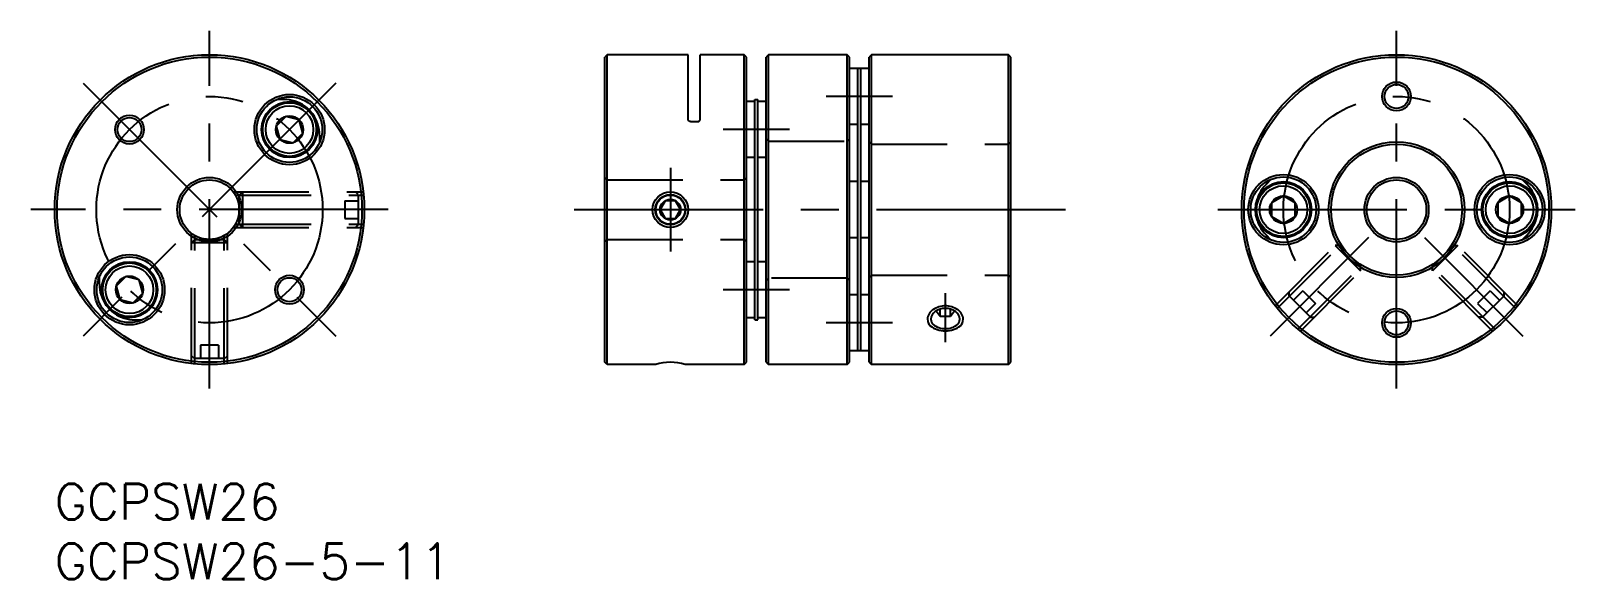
# Model space of a CAD drawing. Extents: x -2 to 128, y -8 to 38.
import ezdxf

# ---------------------------------------------------------------- set-up
doc = ezdxf.new("R2010")
doc.units = 0
doc.header["$LTSCALE"] = 0.5
doc.linetypes.add('CENTER', pattern=[50.8, 31.75, -6.35, 6.35, -6.35])
doc.linetypes.add('DASHED', pattern=[19.05, 12.7, -6.35])
doc.layers.get('0').update_dxf_attribs({"linetype": 'CONTINUOUS'})
for name, color, linetype in [('CENTER', 1, 'CENTER'), ('MSM_CENTER', 1, 'CENTER'), ('MSM_CONTINUOUS', 7, 'CONTINUOUS'), ('MSM_DASHED', 4, 'DASHED'), ('MSM_NARROW', 5, 'CONTINUOUS'), ('MSM_PART_NUMBER', 7, 'CONTINUOUS')]:
    doc.layers.add(name, color=color, linetype=linetype)
doc.styles.get("Standard").update_dxf_attribs({"font": 'txt.shx', "height": 3, "bigfont": 'bigfont.shx'})

# ---------------------------------------------------------------- blocks, each defined once
blk = doc.blocks.new('*U18')
at = {"layer": 'MSM_PART_NUMBER'}
blk.add_text('GCPSW26', height=3, dxfattribs=at).set_placement((0, -3))
blk = doc.blocks.new('*U19')
at = {"layer": 'MSM_PART_NUMBER'}
blk.add_text('GCPSW26-5-11', height=3, dxfattribs=at).set_placement((0, -8))

msp = doc.modelspace()

# ---------------------------------------------------------------- linework, layer by layer
for p, q in [((46.41, 36), (46.21, 35.8)), ((46.21, 10.2), (46.21, 35.8)), ((46.41, 10), (46.41, 36)), ((53.21, 36), (46.41, 36)), ((53.21, 30.57), (53.21, 36)), ((57.91, 36), (54.21, 36)), ((54.21, 30.57), (54.21, 36)), ((57.91, 10), (57.91, 36)), ((58.11, 35.8), (57.91, 36)), ((58.11, 10.2), (58.11, 35.8)), ((59.96, 36), (59.76, 35.8)), ((59.76, 10.2), (59.76, 35.8)), ((59.96, 10), (59.96, 36)), ((66.56, 36), (59.96, 36)), ((66.56, 10), (66.56, 36)), ((66.76, 35.8), (66.56, 36)), ((66.76, 10.2), (66.76, 35.8)), ((68.61, 36), (68.41, 35.8)), ((68.41, 10.2), (68.41, 35.8)), ((80.11, 36), (68.61, 36)), ((68.61, 10), (68.61, 36)), ((80.11, 10), (80.11, 36)), ((80.31, 35.8), (80.11, 36)), ((80.31, 10.2), (80.31, 35.8)), ((67.46, 34.85), (66.76, 34.85)), ((67.46, 11.15), (67.46, 34.85)), ((67.71, 34.84), (67.46, 34.84)), ((67.71, 11.15), (67.71, 34.85)), ((68.41, 34.85), (67.71, 34.85)), ((19.25, 32.25), (18.65, 32.25)), ((58.81, 32.07), (58.11, 32.07)), ((58.81, 13.75), (58.81, 32.25)), ((58.81, 32.25), (59.06, 32.25)), ((59.06, 13.75), (59.06, 32.25)), ((59.76, 32.07), (59.06, 32.07)), ((19.42, 30.83), (18.6, 30.02)), ((18.6, 30.02), (18.9, 28.9)), ((20.53, 30.53), (19.42, 30.83)), ((20.83, 29.42), (20.53, 30.53)), ((53.21, 30.56), (53.21, 30.57)), ((53.21, 30.55), (53.21, 30.56)), ((53.21, 30.53), (53.21, 30.55)), ((53.21, 30.52), (53.21, 30.53)), ((53.22, 30.51), (53.21, 30.52)), ((53.22, 30.5), (53.22, 30.51)), ((53.22, 30.49), (53.22, 30.5)), ((53.23, 30.48), (53.22, 30.49)), ((53.24, 30.47), (53.23, 30.48)), ((53.25, 30.46), (53.24, 30.47)), ((53.26, 30.45), (53.25, 30.46)), ((53.27, 30.44), (53.26, 30.45)), ((53.28, 30.43), (53.27, 30.44)), ((53.29, 30.42), (53.28, 30.43)), ((53.3, 30.42), (53.29, 30.42)), ((53.32, 30.41), (53.3, 30.42)), ((53.34, 30.4), (53.32, 30.41)), ((53.32, 30.41), (53.32, 30.41)), ((53.35, 30.4), (53.34, 30.4)), ((53.36, 30.39), (53.35, 30.4)), ((53.38, 30.39), (53.36, 30.39)), ((53.39, 30.39), (53.38, 30.39)), ((53.41, 30.39), (53.39, 30.39)), ((53.41, 30.39), (54.01, 30.39)), ((54.01, 30.39), (54.02, 30.39)), ((54.02, 30.39), (54.03, 30.39)), ((54.03, 30.39), (54.05, 30.39)), ((54.05, 30.39), (54.06, 30.4)), ((54.06, 30.4), (54.07, 30.4)), ((54.07, 30.4), (54.09, 30.41)), ((54.09, 30.41), (54.11, 30.42)), ((54.09, 30.41), (54.09, 30.41)), ((54.11, 30.42), (54.12, 30.42)), ((54.12, 30.42), (54.13, 30.43)), ((54.13, 30.43), (54.14, 30.44)), ((54.14, 30.44), (54.15, 30.45)), ((54.15, 30.45), (54.16, 30.46)), ((54.16, 30.46), (54.17, 30.47)), ((54.17, 30.47), (54.18, 30.48)), ((54.18, 30.48), (54.19, 30.49)), ((54.19, 30.51), (54.2, 30.52)), ((54.19, 30.5), (54.19, 30.51)), ((54.19, 30.49), (54.19, 30.5)), ((54.2, 30.55), (54.21, 30.56)), ((54.2, 30.53), (54.2, 30.55)), ((54.2, 30.52), (54.2, 30.53)), ((54.21, 30.56), (54.21, 30.57)), ((67.46, 30.15), (66.76, 30.15)), ((68.41, 30.15), (67.71, 30.15)), ((18.9, 28.9), (20.02, 28.6)), ((20.02, 28.6), (20.83, 29.42)), ((22.25, 29.25), (22.25, 28.65)), ((58.81, 27.37), (58.11, 27.37)), ((59.76, 27.37), (59.06, 27.37)), ((67.46, 25.35), (66.76, 25.35)), ((68.41, 25.35), (67.71, 25.35)), ((102.17, 25.55), (101.74, 25.12)), ((123.23, 25.55), (123.66, 25.12)), ((103.2, 24.15), (102.2, 23.58)), ((102.2, 23.58), (102.2, 22.42)), ((104.2, 23.58), (103.2, 24.15)), ((104.2, 22.42), (104.2, 23.58)), ((122.2, 24.15), (121.2, 23.58)), ((121.2, 23.58), (121.2, 22.42)), ((123.2, 23.58), (122.2, 24.15)), ((123.2, 22.42), (123.2, 23.58)), ((102.2, 22.42), (103.2, 21.85)), ((103.2, 21.85), (104.2, 22.42)), ((121.2, 22.42), (122.2, 21.85)), ((122.2, 21.85), (123.2, 22.42)), ((102.17, 20.45), (101.74, 20.88)), ((123.23, 20.45), (123.66, 20.88)), ((67.46, 20.65), (66.76, 20.65)), ((68.41, 20.65), (67.71, 20.65)), ((58.81, 18.63), (58.11, 18.63)), ((59.76, 18.63), (59.06, 18.63)), ((3.75, 16.75), (3.75, 17.35)), ((5.98, 17.4), (5.17, 16.58)), ((7.1, 17.1), (5.98, 17.4)), ((7.4, 15.98), (7.1, 17.1)), ((5.17, 16.58), (5.47, 15.47)), ((6.58, 15.17), (7.4, 15.98)), ((67.46, 15.85), (66.76, 15.85)), ((68.41, 15.85), (67.71, 15.85)), ((5.47, 15.47), (6.58, 15.17)), ((74.03, 14.5), (74.37, 14.07)), ((74.37, 14.07), (74.37, 14.65)), ((75.24, 14.07), (75.24, 14.65)), ((75.24, 14.07), (75.58, 14.5)), ((6.75, 13.75), (7.35, 13.75)), ((58.81, 13.93), (58.11, 13.93)), ((58.81, 13.75), (59.06, 13.75)), ((59.76, 13.93), (59.06, 13.93)), ((74.37, 14.07), (75.24, 14.07)), ((67.46, 11.15), (66.76, 11.15)), ((67.71, 11.16), (67.46, 11.16)), ((68.41, 11.15), (67.71, 11.15)), ((46.41, 10), (46.21, 10.2)), ((50.48, 10), (46.41, 10)), ((57.91, 10), (52.94, 10)), ((57.91, 10), (58.11, 10.2)), ((59.76, 10.2), (59.96, 10)), ((66.56, 10), (59.96, 10)), ((66.56, 10), (66.76, 10.2)), ((68.41, 10.2), (68.61, 10)), ((80.11, 10), (68.61, 10)), ((80.11, 10), (80.31, 10.2))]:
    msp.add_line(p, q)
for centre, radius in [((13, 23), 13), ((112.7, 23), 13), ((19.72, 29.72), 2.95), ((19.72, 29.72), 2.75), ((112.7, 32.5), 1.21), ((112.7, 32.5), 1.01), ((19.72, 29.72), 2.35), ((19.72, 29.72), 2.25), ((19.72, 29.72), 2), ((6.28, 29.72), 1.21), ((6.28, 29.72), 1.01), ((19.72, 29.72), 1.15), ((112.7, 23), 5.5), ((103.2, 23), 2.95), ((122.2, 23), 2.95), ((13, 23), 2.5), ((103.2, 23), 2.75), ((103.2, 23), 2.35), ((103.2, 23), 2.25), ((103.2, 23), 2), ((112.7, 23), 2.5), ((122.2, 23), 2.75), ((122.2, 23), 2.35), ((122.2, 23), 2.25), ((122.2, 23), 2), ((103.2, 23), 1.15), ((122.2, 23), 1.15), ((6.28, 16.28), 2.95), ((6.28, 16.28), 2.75), ((6.28, 16.28), 2.35), ((6.28, 16.28), 2.25), ((6.28, 16.28), 2), ((6.28, 16.28), 1.15), ((19.72, 16.28), 1.21), ((19.72, 16.28), 1.01), ((112.7, 13.5), 1.21), ((112.7, 13.5), 1.01)]:
    msp.add_circle(centre, radius)
for centre, start, end in [((19.25, 29.25), 54.3103, 90), ((19.25, 29.25), 0, 35.6869), ((103.86, 23), 135, 170.6777), ((121.54, 23), 9.3135, 45), ((103.86, 23), 189.3223, 225), ((121.54, 23), 315, 350.6865), ((6.75, 16.75), 180, 215.6792), ((6.75, 16.75), 234.3218, 270)]:
    msp.add_arc(centre, 3, start, end)
at = {"layer": 'CENTER'}
for p, q in [((112.7, 8), (112.7, 38)), ((23.61, 33.61), (2.39, 12.39)), ((2.39, 33.61), (23.61, 12.39)), ((70.37, 32.5), (64.79, 32.5)), ((61.72, 29.72), (56.14, 29.72)), ((97.7, 23), (127.7, 23)), ((61.72, 16.28), (56.14, 16.28)), ((70.37, 13.5), (64.79, 13.5))]:
    msp.add_line(p, q, dxfattribs=at)
for centre in [(13, 23), (112.7, 23)]:
    msp.add_circle(centre, 9.5, dxfattribs=at)
at = {"layer": 'MSM_CENTER'}
for p, q in [((13, 8), (13, 38)), ((51.71, 26.5), (51.71, 19.5)), ((28, 23), (-2, 23)), ((43.63, 23), (84.96, 23)), ((110.36, 20.66), (102.09, 12.39)), ((115.04, 20.66), (123.31, 12.39)), ((74.81, 11.89), (74.81, 15.98))]:
    msp.add_line(p, q, dxfattribs=at)
at = {"layer": 'MSM_CONTINUOUS'}
for p, q in [((51.27, 23.75), (50.84, 23)), ((52.14, 23.75), (51.27, 23.75)), ((52.57, 23), (52.14, 23.75)), ((50.84, 23), (51.27, 22.25)), ((51.27, 22.25), (52.14, 22.25)), ((52.14, 22.25), (52.57, 23))]:
    msp.add_line(p, q, dxfattribs=at)
for centre, radius in [((13, 23), 12.8), ((112.7, 23), 12.8), ((112.7, 23), 5.7), ((13, 23), 2.7), ((112.7, 23), 2.7), ((51.71, 23), 1.27), ((51.71, 23), 1.23), ((51.71, 23), 0.866)]:
    msp.add_circle(centre, radius, dxfattribs=at)
for centre, radius, start, end in [((74.45, 13.74), 0.867, 124.4676, 175.5939), ((74.84, 13.12), 1.6, 91.2952, 123.3442), ((74.77, 13.12), 1.6, 56.6558, 88.7048), ((75.16, 13.74), 0.867, 4.4061, 55.5324), ((74.22, 13.81), 0.628, 180.3848, 225.5642), ((74.76, 14.55), 1.53, 230.4471, 271.8714), ((74.86, 14.55), 1.53, 268.1286, 309.5529), ((75.39, 13.81), 0.628, 314.4358, 359.6152), ((51.71, 6.32), 3.88, 71.5215, 108.4785)]:
    msp.add_arc(centre, radius, start, end, dxfattribs=at)
at = {"layer": 'MSM_DASHED'}
for p, q in [((59.96, 28.75), (59.76, 28.95)), ((59.96, 28.75), (66.56, 28.75)), ((66.56, 28.75), (66.76, 28.95)), ((68.61, 28.5), (68.41, 28.7)), ((80.11, 28.5), (80.31, 28.7)), ((68.61, 28.5), (80.11, 28.5)), ((46.41, 25.5), (46.21, 25.7)), ((46.41, 25.5), (57.91, 25.5)), ((57.91, 25.5), (58.11, 25.7)), ((15, 24.5), (25.91, 24.5)), ((15.18, 24.23), (25.94, 24.23)), ((15.5, 24.23), (15.77, 24.5)), ((15.5, 21.77), (15.5, 24.23)), ((15.77, 24.5), (15.77, 21.5)), ((24.38, 23.75), (25.5, 23.75)), ((24.38, 23.75), (24.38, 22.25)), ((25.5, 24.27), (25.27, 24.5)), ((25.5, 24.27), (25.5, 21.73)), ((25.5, 23), (24.38, 23)), ((24.38, 22.25), (25.5, 22.25)), ((11.5, 10.09), (11.5, 21)), ((11.77, 10.06), (11.77, 20.82)), ((14.23, 10.06), (14.23, 20.82)), ((14.5, 10.09), (14.5, 21)), ((15, 21.5), (25.91, 21.5)), ((15.18, 21.77), (25.94, 21.77)), ((15.77, 21.5), (15.5, 21.77)), ((25.5, 21.73), (25.27, 21.5)), ((11.5, 20.23), (11.77, 20.5)), ((14.5, 20.23), (11.5, 20.23)), ((11.77, 20.5), (14.23, 20.5)), ((14.23, 20.5), (14.5, 20.23)), ((46.41, 20.5), (46.21, 20.3)), ((46.41, 20.5), (57.91, 20.5)), ((57.91, 20.5), (58.11, 20.3)), ((102.51, 14.93), (107.9, 20.32)), ((102.68, 14.72), (108.04, 20.08)), ((107.56, 19.98), (109.68, 17.86)), ((107.94, 19.98), (107.56, 19.98)), ((109.68, 18.24), (107.94, 19.98)), ((117.84, 19.98), (115.72, 17.86)), ((115.72, 18.24), (117.46, 19.98)), ((122.72, 14.72), (117.36, 20.08)), ((117.46, 19.98), (117.84, 19.98)), ((122.89, 14.93), (117.5, 20.32)), ((104.42, 12.98), (109.78, 18.34)), ((104.63, 12.81), (110.02, 18.2)), ((109.68, 17.86), (109.68, 18.24)), ((120.77, 12.81), (115.38, 18.2)), ((120.98, 12.98), (115.62, 18.34)), ((115.72, 17.86), (115.72, 18.24)), ((59.96, 17.25), (59.76, 17.05)), ((66.56, 17.25), (59.96, 17.25)), ((66.56, 17.25), (66.76, 17.05)), ((68.61, 17.5), (68.41, 17.3)), ((68.61, 17.5), (80.11, 17.5)), ((80.11, 17.5), (80.31, 17.3)), ((103.67, 15.77), (103.67, 16.09)), ((103.67, 15.77), (105.47, 13.97)), ((104.83, 16.19), (104.04, 15.4)), ((104.57, 14.87), (105.36, 15.66)), ((104.83, 16.19), (105.89, 15.13)), ((120.57, 16.19), (119.51, 15.13)), ((121.73, 15.77), (119.93, 13.97)), ((120.83, 14.87), (120.04, 15.66)), ((120.57, 16.19), (121.36, 15.4)), ((121.73, 15.77), (121.73, 16.09)), ((105.89, 15.13), (105.1, 14.34)), ((119.51, 15.13), (120.3, 14.34)), ((105.47, 13.97), (105.79, 13.97)), ((119.93, 13.97), (119.61, 13.97)), ((11.73, 10.5), (11.5, 10.73)), ((14.27, 10.5), (11.73, 10.5)), ((13.75, 11.62), (12.25, 11.62)), ((12.25, 11.62), (12.25, 10.5)), ((13, 10.5), (13, 11.62)), ((13.75, 11.62), (13.75, 10.5)), ((14.27, 10.5), (14.5, 10.73))]:
    msp.add_line(p, q, dxfattribs=at)
at = {"layer": 'MSM_NARROW'}
msp.add_circle((51.71, 23), 1.5, dxfattribs=at)
for centre, radius, start, end in [((74.37, 13.73), 1.07, 124.4676, 175.5939), ((74.85, 12.96), 1.97, 91.2952, 123.3442), ((74.76, 12.96), 1.97, 56.6558, 88.7048), ((75.24, 13.73), 1.07, 4.4061, 55.5324), ((74.08, 13.81), 0.774, 180.3848, 225.5642), ((74.74, 14.72), 1.89, 230.4471, 271.8714), ((74.87, 14.72), 1.89, 268.1286, 309.5529), ((75.53, 13.81), 0.774, 314.4358, 359.6152)]:
    msp.add_arc(centre, radius, start, end, dxfattribs=at)

# ---------------------------------------------------------------- block references
at = {"layer": 'MSM_CONTINUOUS'}
for name in ['*U18', '*U19']:
    msp.add_blockref(name, (0, 0), dxfattribs=at)

doc.saveas('drawing.dxf')
